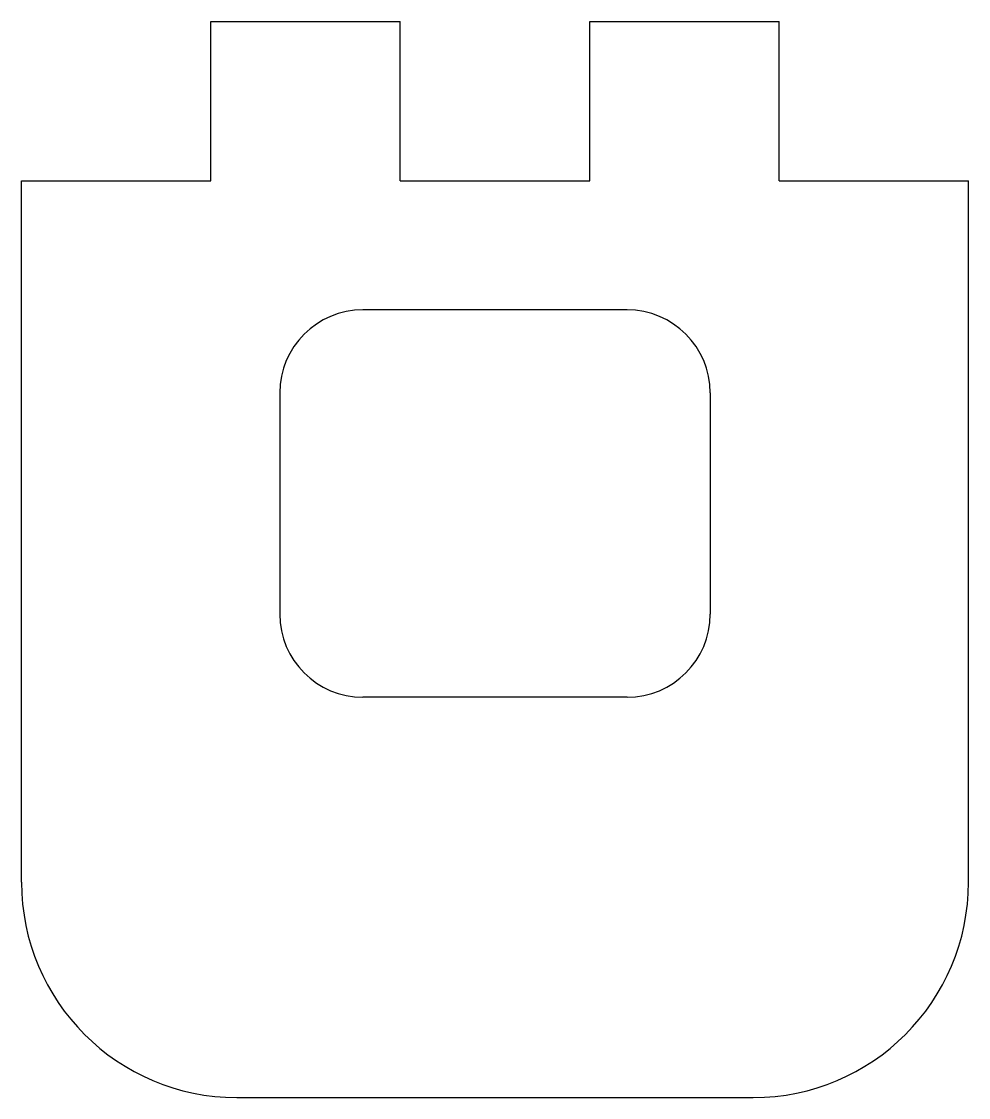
# Model space of a CAD drawing. Extents: x 1267.4 to 1289.4, y 322.2 to 347.2.
import ezdxf

# ---------------------------------------------------------------- set-up
doc = ezdxf.new("R2010")
doc.units = 0
doc.layers.add('VISIBLE', color=7, linetype='CONTINUOUS')

msp = doc.modelspace()

# ---------------------------------------------------------------- linework, layer by layer
at = {"layer": 'VISIBLE'}
for p, q in [((1271.78, 343.46), (1271.78, 347.16)), ((1271.78, 347.16), (1276.18, 347.16)), ((1276.18, 343.46), (1276.18, 347.16)), ((1280.58, 347.16), (1284.98, 347.16)), ((1280.58, 343.46), (1280.58, 347.16)), ((1284.98, 343.46), (1284.98, 347.16)), ((1267.38, 343.46), (1271.78, 343.46)), ((1267.38, 327.16), (1267.38, 343.46)), ((1276.18, 343.46), (1280.58, 343.46)), ((1284.98, 343.46), (1289.38, 343.46)), ((1289.38, 327.16), (1289.38, 343.46)), ((1281.449, 340.46), (1275.311, 340.46)), ((1273.38, 338.529), (1273.38, 333.391)), ((1283.38, 338.529), (1283.38, 333.391)), ((1281.449, 331.46), (1275.311, 331.46)), ((1272.38, 322.16), (1284.38, 322.16))]:
    msp.add_line(p, q, dxfattribs=at)
for centre, radius, start, end in [((1275.311, 338.529), 1.931, 90, 180), ((1281.449, 338.529), 1.931, 0, 90), ((1275.311, 333.391), 1.931, 180, 270), ((1281.449, 333.391), 1.931, 270, 0), ((1272.38, 327.16), 5, 180, 270), ((1284.38, 327.16), 5, 270, 0)]:
    msp.add_arc(centre, radius, start, end, dxfattribs=at)

doc.saveas('drawing.dxf')
